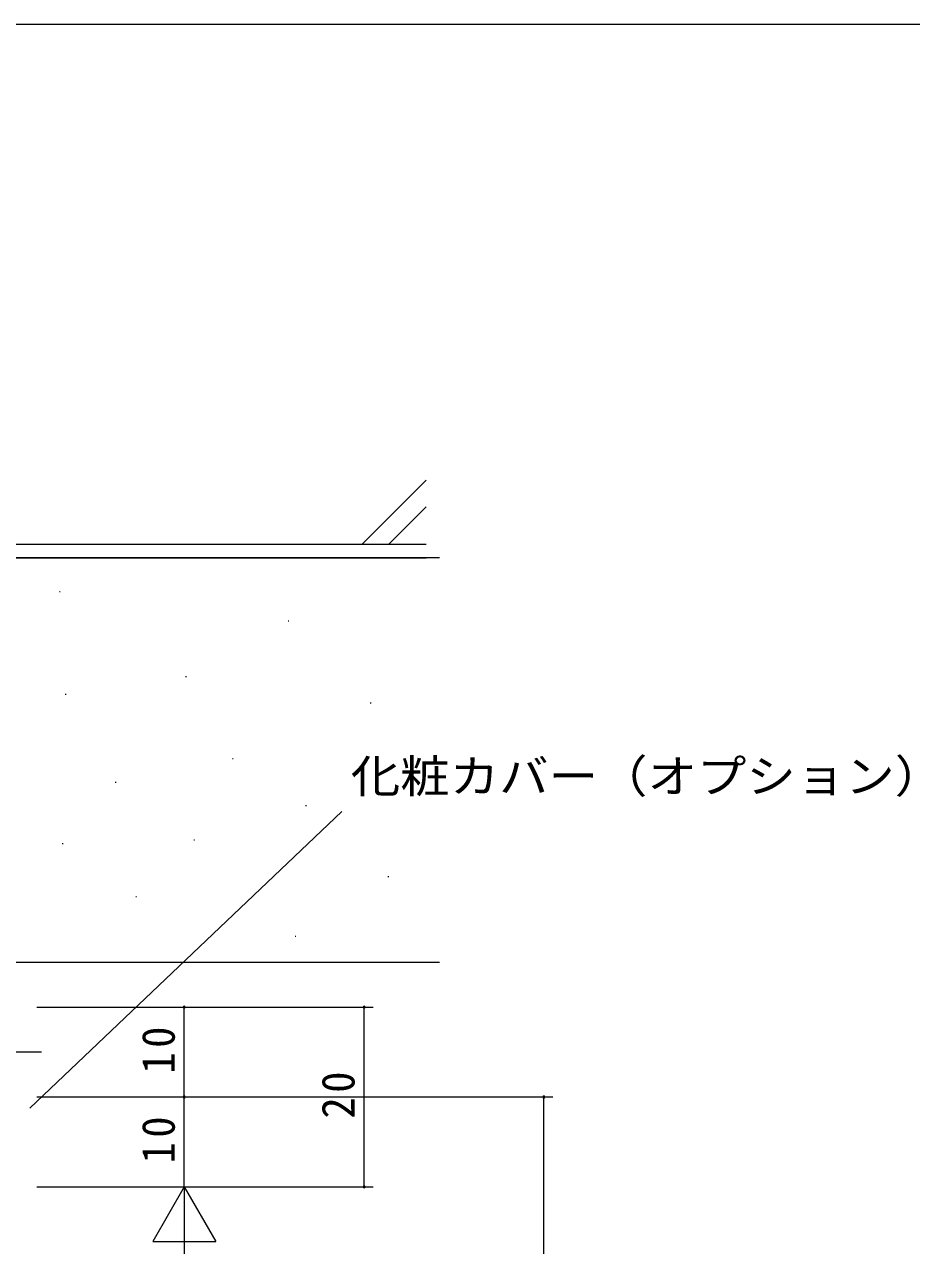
# Model space of a CAD drawing. Units: millimetres on the paper. Extents: x -1103 to 373, y -297 to 267.
# Drawn here: x -253 to -154.3, y 128.6 to 264.4 of the extents above; entities that cross this region are included whole.
import ezdxf
from ezdxf.enums import TextEntityAlignment as Align

# ---------------------------------------------------------------- set-up
doc = ezdxf.new("R2010")
doc.units = ezdxf.units.MM
doc.linetypes.add('CHAIN2', pattern=[12, 9, -1, 1, -1])
for name, color, linetype, lineweight in [('0-1_YKK_ZWAK', 7, 'Continuous', 9), ('0-4_YSS_K', 3, 'Continuous', 9), ('0-5_YKK_D', 6, 'Continuous', 9), ('0-6_YKK_13', 4, 'Continuous', 9)]:
    doc.layers.add(name, color=color, linetype=linetype, lineweight=lineweight)
doc.styles.add('ＭＳ ゴシック', font='')
doc.styles.get('ＭＳ ゴシック').set_extended_font_data('MS Gothic')

msp = doc.modelspace()

# ---------------------------------------------------------------- linework, layer by layer
at = {"layer": '0-1_YKK_ZWAK'}
msp.add_line((352.3, 264.425), (-417.7, 264.425), dxfattribs=at)
at = {"layer": '0-4_YSS_K'}
for p, q in [((-215.454, 206.593), (-208.339, 213.708)), ((-212.484, 206.593), (-208.339, 210.738)), ((-206.839, 205.093), (-310.239, 205.093)), ((-249.132, 201.316), (-249.032, 201.316)), ((-223.693, 198.057), (-223.593, 198.057)), ((-235.108, 191.865), (-235.008, 191.865)), ((-248.48, 189.909), (-248.38, 189.909)), ((-214.561, 188.932), (-214.461, 188.932)), ((-229.89, 182.739), (-229.79, 182.739)), ((-242.935, 180.132), (-242.835, 180.132)), ((-221.736, 177.524), (-221.636, 177.524)), ((-248.806, 173.288), (-248.706, 173.288)), ((-248.806, 173.288), (-248.706, 173.288)), ((-234.184, 173.691), (-234.084, 173.691)), ((-234.184, 173.691), (-234.084, 173.691)), ((-212.58, 169.632), (-212.48, 169.632)), ((-212.58, 169.632), (-212.48, 169.632)), ((-240.647, 167.418), (-240.547, 167.418)), ((-240.647, 167.418), (-240.547, 167.418)), ((-222.92, 162.99), (-222.82, 162.99)), ((-222.92, 162.99), (-222.82, 162.99)), ((-255.239, 160.093), (-206.839, 160.093))]:
    msp.add_line(p, q, dxfattribs=at)
for points in [[(-310.239, 233.593), (-310.239, 205.093), (-208.339, 205.093)], [(-308.739, 233.593), (-308.739, 206.593), (-208.339, 206.593)]]:
    msp.add_lwpolyline(points, dxfattribs=at)
at = {"layer": '0-5_YKK_D'}
for p, q in [((-252.407, 143.841), (-217.711, 176.851)), ((-251.639, 155.093), (-214.239, 155.093)), ((-251.639, 155.093), (-234.239, 155.093)), ((-235.239, 145.093), (-235.239, 155.093)), ((-215.239, 135.093), (-215.239, 155.093)), ((-251.639, 145.093), (-234.239, 145.093)), ((-251.639, 145.093), (-234.239, 145.093)), ((-251.639, 145.093), (-194.239, 145.093)), ((-235.239, 135.093), (-235.239, 145.093)), ((-195.239, -150.907), (-195.239, 145.093)), ((-251.639, 135.093), (-214.239, 135.093)), ((-251.639, 135.093), (-234.239, 135.093)), ((-251.639, 135.093), (-234.239, 135.093)), ((-235.239, 135.093), (-238.739, 129.031)), ((-235.239, 135.093), (-231.739, 129.031)), ((-235.239, 135.093), (-235.239, 122.968)), ((-238.739, 129.031), (-231.739, 129.031))]:
    msp.add_line(p, q, dxfattribs=at)
for centre, start, end in [((-235.239, 155.093), 90, 270), ((-235.239, 155.093), 270, 90), ((-215.239, 155.093), 90, 270), ((-215.239, 155.093), 270, 90), ((-235.239, 145.093), 90, 270), ((-235.239, 145.093), 90, 270), ((-235.239, 145.093), 270, 90), ((-235.239, 145.093), 270, 90), ((-195.239, 145.093), 90, 270), ((-195.239, 145.093), 270, 90), ((-215.239, 135.093), 90, 270), ((-215.239, 135.093), 270, 90)]:
    msp.add_arc(centre, 0.106, start, end, dxfattribs=at)
at = {"layer": '0-6_YKK_13', "linetype": 'CHAIN2'}
msp.add_line((-251.139, 150.093), (-266.139, 150.093), dxfattribs=at)

# ---------------------------------------------------------------- texts
at = {"layer": '0-5_YKK_D', "color": 3, "style": 'ＭＳ ゴシック', "width": 1.1}
msp.add_text('化粧カバー（オプション）', height=3.666, dxfattribs=at).set_placement((-216.711, 177.851), align=Align.BOTTOM_LEFT)
at = {"layer": '0-5_YKK_D', "color": 3, "char_height": 3.666, "attachment_point": 7, "rotation": 90, "style": 'ＭＳ ゴシック'}
for s, insert in [('\\T1.21;\\W0.95;10', (-236.239, 147.693)), ('\\T1.21;\\W0.95;20', (-216.239, 142.693)), ('\\T1.21;\\W0.95;10', (-236.239, 137.693))]:
    msp.add_mtext(s, dxfattribs=dict(at, insert=insert))

doc.saveas('drawing.dxf')
